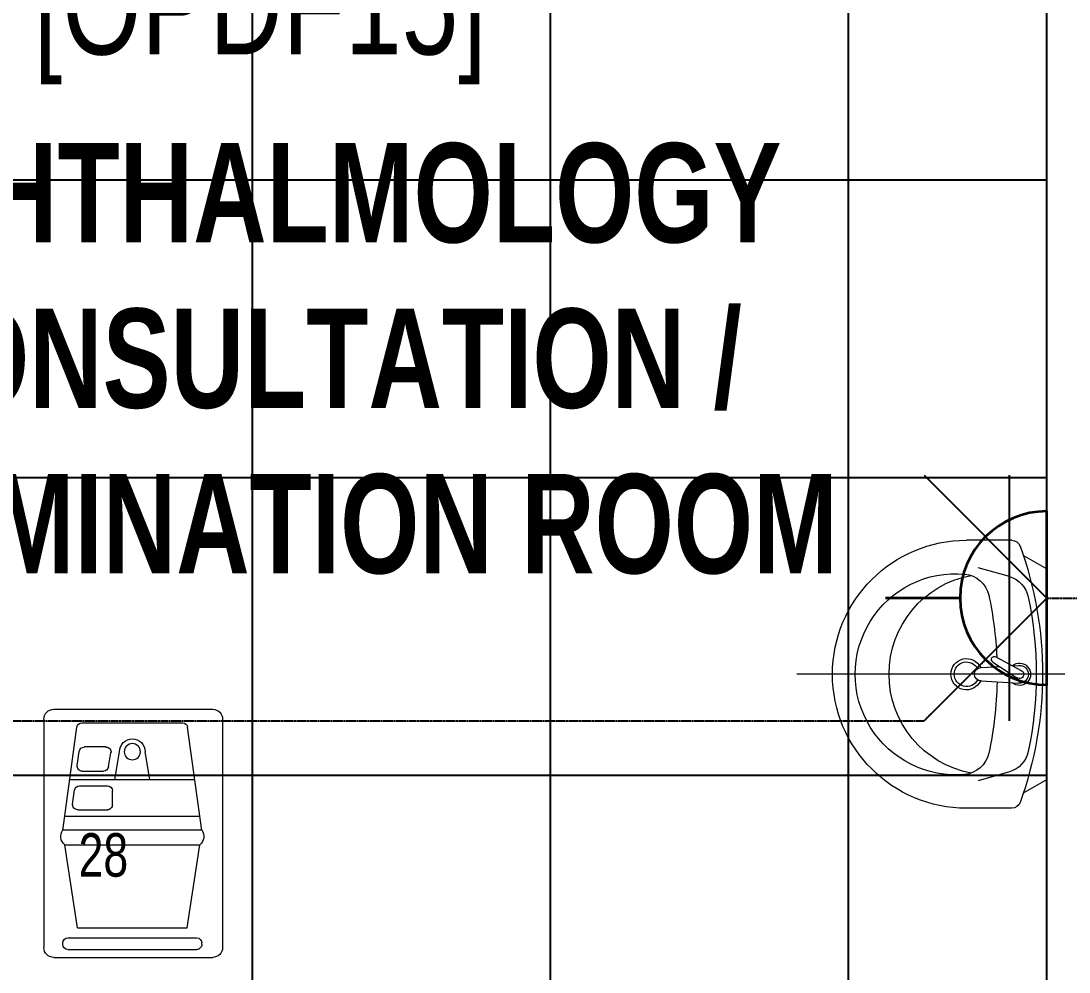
# Model space of a CAD drawing. Extents: x -12260 to 57327, y -29287 to 19916.
# Drawn here: x 18210 to 20320, y -12626 to -10710 of the extents above; entities that cross this region are included whole.
import ezdxf
from ezdxf.enums import TextEntityAlignment as Align

# ---------------------------------------------------------------- set-up
doc = ezdxf.new("R2010")
doc.units = 0
doc.header["$LTSCALE"] = 0.25
doc.linetypes.add('DASHDOT', pattern=[25.4, 12.7, -6.35, 0, -6.35])
doc.linetypes.add('HIDDEN', pattern=[9.525, 6.35, -3.175])
for name, color, linetype, lineweight in [('01-First Floor-FUR$0$72_EGR_BASE_TEXT', 252, 'Continuous', 5), ('01-First Floor-FUR$0$72_EGR_EQP_TAG', 142, 'Continuous', 5), ('01-First Floor-FUR$0$LOADING', 253, 'Continuous', 5), ('01-First Floor-FUR$0$SANIT', 250, 'Continuous', 5), ('01-First Floor-FUR$0$Walls', 251, 'Continuous', 5), ('E-LITE-CLNG-CNDT', 6, 'DASHDOT', 35), ('E-LITE-EXIT-NUMB', 6, 'Continuous', 25), ('E-POWR-FLOR-CNDT', 6, 'HIDDEN', 25), ('E-POWR-WALL @ 100', 4, 'Continuous', 35)]:
    doc.layers.add(name, color=color, linetype=linetype, lineweight=lineweight)
doc.layers.add('01-First Floor-FUR$0$FALSE CEILING', color=251, linetype='Continuous')
doc.styles.add('01-First Floor-FUR$0$X3G_ENTITY_257CFD', font='swisscl.ttf', dxfattribs={"height": 200})
doc.styles.add('01-First Floor-FUR$0$X3G_ENTITY_9EC9', font='swisscl.ttf', dxfattribs={"height": 0.2})
doc.styles.add('01-First Floor-FUR$0$X3G_ENTITY_9F38', font='swisscl.ttf', dxfattribs={"height": 0.2})
doc.styles.add('DC_SIMPLEX', font='SIMPLEX.shx', dxfattribs={"width": 0.7})

# ---------------------------------------------------------------- blocks, each defined once
blk = doc.blocks.new('*X163')
at = {"color": 0}
for p, q in [((5, 3), (5, 3)), ((5, 3), (5, 3)), ((5, 3), (5, 3)), ((5, 3), (5, 3)), ((5, 3), (5, 3)), ((5, 3), (5, 3)), ((5, 3), (5, 3)), ((5, 3), (5, 3)), ((5, 3), (5, 3)), ((5, 3), (5, 3)), ((5, 3), (5, 3)), ((5, 3), (5, 3)), ((5, 3), (5, 3)), ((5, 3), (5, 3)), ((5, 3), (5, 3)), ((5, 3), (5, 3)), ((5, 3), (5, 3)), ((5, 3), (5, 3)), ((5, 3), (5, 3)), ((5, 3), (5, 3)), ((5, 3), (5, 3)), ((5, 3), (5, 3)), ((5, 3), (5, 3)), ((5, 3), (5, 3)), ((5, 3), (5, 3)), ((5, 3), (5, 3)), ((5, 3), (5, 3)), ((5, 3), (5, 3)), ((5, 3), (5, 3)), ((5, 3), (5, 3)), ((5, 3), (5, 3)), ((5, 3), (5, 3)), ((5, 3), (5, 3)), ((5, 3), (5, 3)), ((5, 3), (5, 3)), ((5, 3), (5, 3)), ((5, 3), (5, 3)), ((5, 3), (5, 3)), ((5, 3), (5, 3)), ((5, 3), (5, 3)), ((5, 3), (5, 3)), ((5, 3), (5, 3)), ((5, 3), (5, 3)), ((5, 3), (5, 3)), ((5, 3), (5, 3)), ((5, 3), (5, 3)), ((5, 3), (5, 3)), ((5, 3), (5, 3)), ((5, 3), (5, 3)), ((5, 3), (5, 3)), ((5, 3), (5, 3)), ((5, 3), (5, 3)), ((5, 3), (5, 3)), ((5, 3), (5, 3)), ((5, 3), (5, 3)), ((5, 3), (5, 3)), ((5, 3), (5, 3)), ((5, 3), (5, 3)), ((5, 3), (5, 3)), ((5, 3), (5, 3)), ((5, 3), (5, 3)), ((5, 3), (5, 3)), ((5, 3), (5, 3)), ((5, 3), (5, 3)), ((5, 3), (5, 3)), ((5, 3), (5, 3)), ((6, 3), (5, 3)), ((5, 3), (5, 3)), ((6, 3), (5, 3)), ((5, 3), (5, 3)), ((6, 3), (5, 3)), ((5, 3), (5, 3)), ((6, 3), (5, 3)), ((5, 3), (5, 3)), ((5, 3), (5, 3)), ((5, 3), (5, 3)), ((5, 3), (5, 3)), ((5, 3), (5, 3)), ((5, 3), (5, 3)), ((5, 3), (5, 3)), ((5, 3), (5, 3)), ((5, 3), (5, 3)), ((5, 3), (5, 3)), ((5, 3), (5, 3)), ((5, 3), (5, 3)), ((5, 3), (5, 3)), ((5, 3), (5, 3)), ((5, 3), (5, 3)), ((5, 3), (5, 3)), ((5, 3), (5, 3)), ((5, 3), (5, 3)), ((5, 3), (5, 3)), ((5, 3), (5, 3)), ((5, 3), (5, 3)), ((5, 3), (5, 3)), ((5, 3), (5, 3)), ((6, 3), (6, 3)), ((6, 3), (6, 3)), ((6, 3), (6, 3)), ((6, 3), (6, 3)), ((6, 3), (6, 3)), ((6, 3), (6, 3)), ((6, 3), (6, 3)), ((6, 3), (6, 3)), ((6, 3), (6, 3)), ((6, 3), (6, 3)), ((6, 3), (6, 3)), ((6, 3), (6, 3)), ((6, 3), (6, 3)), ((6, 3), (6, 3)), ((6, 3), (6, 3)), ((6, 3), (6, 3)), ((6, 3), (6, 3)), ((6, 3), (6, 3)), ((6, 3), (6, 3)), ((6, 3), (6, 3)), ((6, 3), (6, 3)), ((6, 3), (6, 3)), ((6, 3), (6, 3)), ((6, 3), (6, 3)), ((6, 3), (6, 3)), ((6, 3), (6, 3)), ((6, 3), (6, 3)), ((6, 3), (6, 3)), ((6, 3), (6, 3)), ((6, 3), (6, 3)), ((6, 3), (6, 3)), ((6, 3), (6, 3)), ((6, 3), (6, 3)), ((6, 3), (6, 3)), ((6, 3), (6, 3)), ((6, 3), (6, 3)), ((6, 3), (6, 3)), ((6, 3), (6, 3)), ((6, 3), (6, 3)), ((6, 3), (6, 3)), ((6, 3), (6, 3)), ((6, 3), (6, 3)), ((6, 3), (6, 3)), ((6, 3), (6, 3)), ((6, 3), (6, 3)), ((6, 3), (6, 3)), ((6, 3), (6, 3)), ((6, 3), (6, 3)), ((6, 3), (6, 3)), ((6, 3), (6, 3)), ((6, 3), (6, 3)), ((6, 3), (6, 3)), ((6, 3), (6, 3)), ((6, 3), (6, 3)), ((6, 3), (6, 3)), ((6, 3), (6, 3)), ((6, 3), (6, 3)), ((6, 3), (6, 3)), ((6, 3), (6, 3)), ((6, 3), (6, 3)), ((6, 3), (6, 3)), ((6, 3), (6, 3)), ((6, 3), (6, 3)), ((6, 3), (6, 3)), ((6, 3), (6, 3)), ((6, 3), (6, 3)), ((6, 3), (6, 3)), ((6, 3), (6, 3)), ((6, 3), (6, 3)), ((6, 3), (6, 3)), ((6, 3), (6, 3)), ((6, 3), (6, 3)), ((6, 3), (6, 3)), ((6, 3), (6, 3)), ((6, 3), (6, 3)), ((6, 3), (6, 3)), ((6, 3), (6, 3)), ((6, 3), (6, 3)), ((6, 3), (6, 3)), ((6, 3), (6, 3)), ((6, 3), (6, 3)), ((6, 3), (6, 3)), ((6, 3), (6, 3)), ((6, 3), (6, 3)), ((6, 3), (6, 3)), ((6, 3), (6, 3)), ((6, 3), (6, 3)), ((6, 3), (6, 3)), ((6, 3), (6, 3)), ((6, 3), (6, 3)), ((6, 3), (6, 3)), ((6, 3), (6, 3)), ((6, 3), (6, 3)), ((6, 3), (6, 3)), ((6, 3), (6, 3)), ((6, 3), (6, 3)), ((6, 3), (6, 3)), ((6, 3), (6, 3)), ((6, 3), (6, 3)), ((6, 3), (6, 3)), ((6, 3), (6, 3)), ((6, 3), (6, 3)), ((6, 3), (6, 3)), ((6, 3), (6, 3)), ((6, 3), (6, 3)), ((6, 3), (6, 3)), ((6, 3), (6, 3)), ((6, 3), (6, 3)), ((6, 3), (6, 3)), ((6, 3), (6, 3)), ((6, 3), (6, 3)), ((6, 3), (6, 3)), ((6, 3), (6, 3)), ((6, 3), (6, 3)), ((6, 3), (6, 3)), ((6, 3), (6, 3)), ((6, 3), (6, 3)), ((6, 3), (6, 3)), ((6, 3), (6, 3)), ((6, 3), (6, 3)), ((6, 3), (6, 3)), ((6, 3), (6, 3)), ((6, 3), (6, 3)), ((6, 3), (6, 3)), ((6, 3), (6, 3)), ((6, 3), (6, 3)), ((6, 3), (6, 3)), ((6, 3), (6, 3)), ((6, 3), (6, 3)), ((6, 3), (6, 3)), ((6, 3), (6, 3)), ((6, 3), (6, 3)), ((6, 3), (6, 3)), ((6, 3), (6, 3)), ((6, 3), (6, 3)), ((6, 3), (6, 3)), ((6, 3), (6, 3)), ((6, 3), (6, 3)), ((6, 3), (6, 3)), ((6, 3), (6, 3)), ((6, 3), (6, 3)), ((6, 3), (6, 3)), ((6, 3), (6, 3)), ((6, 3), (6, 3)), ((6, 3), (6, 3)), ((6, 3), (6, 3)), ((6, 3), (6, 3)), ((6, 3), (6, 3)), ((6, 3), (6, 3)), ((6, 3), (6, 3)), ((6, 3), (6, 3)), ((6, 3), (6, 3)), ((6, 3), (6, 3)), ((6, 3), (6, 3)), ((6, 3), (6, 3)), ((6, 3), (6, 3)), ((6, 3), (6, 3)), ((6, 3), (6, 3)), ((6, 3), (6, 3)), ((6, 3), (6, 3)), ((6, 3), (6, 3)), ((6, 3), (6, 3)), ((6, 3), (6, 3)), ((6, 3), (6, 3)), ((6, 3), (6, 3)), ((6, 3), (6, 3)), ((6, 3), (6, 3)), ((6, 3), (6, 3)), ((6, 3), (6, 3)), ((6, 3), (6, 3)), ((6, 3), (6, 3)), ((6, 3), (6, 3)), ((6, 3), (6, 3)), ((6, 3), (6, 3)), ((6, 3), (6, 3)), ((6, 3), (6, 3)), ((6, 3), (6, 3)), ((6, 3), (6, 3)), ((6, 3), (6, 3)), ((6, 3), (6, 3)), ((6, 3), (6, 3)), ((6, 3), (6, 3)), ((6, 3), (6, 3)), ((6, 3), (6, 3)), ((6, 3), (6, 3)), ((6, 3), (6, 3)), ((6, 3), (6, 3)), ((6, 3), (6, 3)), ((6, 3), (6, 3)), ((6, 3), (6, 3)), ((6, 3), (6, 3)), ((6, 3), (6, 3)), ((6, 3), (6, 3)), ((6, 3), (6, 3)), ((6, 3), (6, 3)), ((6, 3), (6, 3)), ((6, 3), (6, 3)), ((6, 3), (6, 3)), ((6, 3), (6, 3)), ((6, 3), (6, 3)), ((6, 3), (6, 3)), ((6, 3), (6, 3)), ((6, 3), (6, 3)), ((6, 3), (6, 3)), ((6, 3), (5, 3)), ((6, 3), (5, 3)), ((6, 3), (5, 3)), ((6, 3), (5, 3)), ((6, 3), (5, 3)), ((6, 3), (6, 3)), ((6, 3), (6, 3)), ((6, 3), (6, 3)), ((6, 3), (6, 3)), ((6, 3), (6, 3)), ((6, 3), (6, 3)), ((6, 3), (6, 3)), ((6, 3), (6, 3)), ((6, 3), (6, 3)), ((6, 3), (6, 3)), ((6, 3), (6, 3)), ((6, 3), (6, 3)), ((6, 3), (6, 3)), ((6, 3), (6, 3)), ((6, 3), (6, 3)), ((6, 3), (6, 3)), ((6, 3), (6, 3)), ((6, 3), (6, 3)), ((6, 3), (6, 3)), ((6, 3), (6, 3)), ((6, 3), (6, 3)), ((6, 3), (6, 3)), ((6, 3), (6, 3)), ((6, 3), (6, 3)), ((6, 3), (6, 3)), ((6, 3), (6, 3)), ((6, 3), (6, 3)), ((6, 3), (6, 3)), ((6, 3), (6, 3)), ((6, 3), (6, 3)), ((6, 3), (6, 3)), ((6, 3), (6, 3)), ((6, 3), (6, 3)), ((6, 3), (6, 3)), ((6, 3), (6, 3)), ((6, 3), (6, 3)), ((6, 3), (6, 3)), ((6, 3), (6, 3)), ((6, 3), (6, 3)), ((6, 3), (6, 3)), ((6, 3), (6, 3)), ((6, 3), (6, 3)), ((6, 3), (6, 3)), ((6, 3), (6, 3)), ((6, 3), (6, 3)), ((6, 3), (6, 3)), ((6, 3), (6, 3)), ((6, 3), (6, 3)), ((6, 3), (6, 3)), ((6, 3), (6, 3)), ((6, 3), (6, 3)), ((6, 3), (6, 3)), ((6, 3), (6, 3)), ((6, 3), (6, 3)), ((6, 3), (6, 3)), ((6, 3), (6, 3)), ((6, 3), (6, 3)), ((6, 3), (6, 3)), ((6, 3), (6, 3)), ((6, 3), (6, 3)), ((6, 3), (6, 3)), ((6, 3), (6, 3)), ((6, 3), (6, 3)), ((6, 3), (6, 3)), ((6, 3), (6, 3)), ((6, 3), (6, 3)), ((6, 3), (6, 3)), ((6, 3), (6, 3)), ((6, 3), (6, 3)), ((6, 3), (6, 3)), ((6, 3), (6, 3)), ((6, 3), (6, 3)), ((6, 3), (6, 3)), ((6, 3), (6, 3)), ((6, 3), (6, 3)), ((6, 3), (6, 3)), ((6, 3), (6, 3)), ((6, 3), (6, 3)), ((6, 3), (6, 3)), ((6, 3), (6, 3)), ((6, 3), (6, 3)), ((6, 3), (6, 3)), ((6, 3), (6, 3)), ((6, 3), (6, 3)), ((6, 3), (6, 3)), ((6, 3), (6, 3)), ((6, 3), (6, 3)), ((6, 3), (6, 3)), ((6, 3), (6, 3)), ((6, 3), (6, 3)), ((6, 3), (6, 3)), ((6, 3), (6, 3)), ((6, 3), (6, 3)), ((6, 3), (6, 3)), ((6, 3), (6, 3)), ((6, 3), (6, 3)), ((6, 3), (6, 3)), ((6, 3), (6, 3)), ((6, 3), (6, 3)), ((6, 3), (6, 3)), ((6, 3), (6, 3)), ((6, 3), (6, 3)), ((6, 3), (6, 3)), ((6, 3), (6, 3)), ((6, 3), (6, 3)), ((6, 3), (6, 3)), ((6, 3), (6, 3)), ((6, 3), (6, 3)), ((6, 3), (6, 3)), ((6, 3), (6, 3)), ((6, 3), (6, 3)), ((6, 3), (6, 3)), ((6, 3), (6, 3)), ((6, 3), (6, 3)), ((6, 3), (6, 3)), ((6, 3), (6, 3)), ((6, 3), (6, 3)), ((6, 3), (6, 3)), ((6, 3), (6, 3)), ((6, 3), (6, 3)), ((6, 3), (6, 3)), ((6, 3), (6, 3)), ((6, 3), (6, 3)), ((6, 3), (6, 3)), ((6, 3), (6, 3)), ((6, 3), (6, 3)), ((6, 3), (6, 3)), ((6, 3), (6, 3)), ((6, 3), (6, 3)), ((6, 3), (6, 3)), ((6, 3), (6, 3)), ((6, 3), (6, 3)), ((6, 3), (6, 3)), ((6, 3), (6, 3)), ((6, 3), (6, 3)), ((6, 3), (6, 3)), ((6, 3), (6, 3)), ((6, 3), (6, 3)), ((6, 3), (6, 3)), ((6, 3), (6, 3)), ((6, 3), (6, 3)), ((6, 3), (6, 3)), ((6, 3), (6, 3)), ((6, 3), (6, 3)), ((6, 3), (6, 3)), ((6, 3), (6, 3)), ((6, 3), (6, 3)), ((6, 3), (6, 3)), ((6, 3), (6, 3)), ((6, 3), (6, 3)), ((6, 3), (6, 3)), ((6, 3), (6, 3)), ((6, 3), (6, 3)), ((6, 3), (6, 3)), ((6, 3), (6, 3)), ((6, 3), (6, 3)), ((6, 3), (6, 3)), ((6, 3), (6, 3)), ((6, 3), (6, 3)), ((6, 3), (6, 3)), ((6, 3), (6, 3)), ((6, 3), (6, 3)), ((6, 3), (6, 3)), ((6, 3), (6, 3)), ((6, 3), (6, 3)), ((6, 3), (6, 3)), ((6, 3), (6, 3)), ((6, 3), (6, 3)), ((6, 3), (6, 3)), ((6, 3), (6, 3)), ((6, 3), (6, 3)), ((6, 3), (6, 3)), ((6, 3), (6, 3)), ((6, 3), (6, 3)), ((6, 3), (6, 3)), ((6, 3), (6, 3)), ((6, 3), (6, 3)), ((6, 3), (6, 3)), ((6, 3), (6, 3)), ((6, 3), (6, 3)), ((6, 3), (6, 3)), ((6, 3), (6, 3)), ((6, 3), (6, 3)), ((6, 3), (6, 3)), ((6, 3), (6, 3)), ((6, 3), (6, 3)), ((6, 3), (6, 3)), ((6, 3), (6, 3)), ((6, 3), (6, 3)), ((6, 3), (6, 3)), ((6, 3), (6, 3)), ((6, 3), (6, 3)), ((6, 3), (6, 3)), ((6, 3), (6, 3)), ((6, 3), (6, 3)), ((6, 3), (6, 3)), ((6, 3), (6, 3)), ((6, 3), (6, 3)), ((6, 3), (6, 3)), ((6, 3), (6, 3)), ((6, 3), (6, 3)), ((6, 3), (6, 3)), ((6, 3), (6, 3)), ((6, 3), (6, 3)), ((6, 3), (6, 3)), ((6, 3), (6, 3)), ((6, 3), (6, 3)), ((6, 3), (6, 3)), ((6, 3), (6, 3)), ((6, 3), (6, 3)), ((6, 3), (6, 3)), ((6, 3), (6, 3)), ((6, 3), (6, 3)), ((6, 3), (6, 3)), ((6, 3), (6, 3)), ((6, 3), (6, 3)), ((6, 3), (6, 3)), ((6, 3), (6, 3)), ((6, 3), (6, 3)), ((6, 3), (6, 3)), ((6, 3), (6, 3)), ((6, 3), (6, 3)), ((6, 3), (6, 3)), ((6, 3), (6, 3)), ((6, 3), (6, 3)), ((6, 3), (6, 3)), ((6, 3), (6, 3)), ((6, 3), (6, 3)), ((6, 3), (6, 3)), ((6, 3), (6, 3)), ((6, 3), (6, 3)), ((6, 3), (6, 3)), ((6, 3), (6, 3)), ((6, 3), (6, 3)), ((6, 3), (6, 3)), ((6, 3), (6, 3)), ((6, 3), (6, 3)), ((6, 3), (6, 3)), ((6, 3), (6, 3)), ((6, 3), (6, 3)), ((6, 3), (6, 3)), ((6, 3), (6, 3)), ((6, 3), (6, 3)), ((6, 3), (6, 3)), ((6, 3), (6, 3)), ((6, 3), (6, 3)), ((6, 3), (6, 3)), ((6, 3), (6, 3)), ((6, 3), (6, 3)), ((6, 3), (6, 3)), ((6, 3), (6, 3)), ((6, 3), (6, 3)), ((6, 3), (6, 3)), ((6, 3), (6, 3)), ((6, 3), (6, 3)), ((6, 3), (6, 3)), ((6, 3), (6, 3)), ((6, 3), (6, 3)), ((6, 3), (6, 3)), ((6, 3), (6, 3)), ((6, 3), (6, 3)), ((6, 3), (6, 3)), ((6, 3), (6, 3)), ((6, 3), (6, 3)), ((6, 3), (6, 3)), ((6, 3), (6, 3)), ((6, 3), (6, 3)), ((6, 3), (6, 3)), ((6, 3), (6, 3)), ((6, 3), (6, 3)), ((6, 3), (6, 3)), ((6, 3), (6, 3)), ((6, 3), (6, 3)), ((6, 3), (6, 3)), ((6, 3), (6, 3)), ((6, 3), (6, 3)), ((6, 3), (6, 3)), ((6, 3), (6, 3)), ((6, 3), (6, 3)), ((6, 3), (6, 3)), ((6, 3), (6, 3)), ((6, 3), (6, 3)), ((6, 3), (6, 3)), ((6, 3), (6, 3)), ((6, 3), (6, 3)), ((6, 3), (6, 3)), ((6, 3), (6, 3)), ((6, 3), (6, 3)), ((6, 3), (6, 3)), ((6, 3), (6, 3)), ((6, 3), (6, 3)), ((6, 3), (6, 3)), ((6, 3), (6, 3)), ((6, 3), (6, 3)), ((6, 3), (6, 3)), ((6, 3), (6, 3)), ((6, 3), (6, 3)), ((6, 3), (6, 3)), ((6, 3), (6, 3)), ((6, 3), (6, 3)), ((6, 3), (6, 3)), ((6, 3), (6, 3)), ((6, 3), (6, 3)), ((6, 3), (6, 3)), ((6, 3), (6, 3)), ((6, 3), (6, 3)), ((6, 3), (6, 3)), ((6, 3), (6, 3)), ((6, 3), (6, 3)), ((6, 3), (6, 3)), ((6, 3), (6, 3)), ((6, 3), (6, 3)), ((6, 3), (6, 3)), ((6, 3), (6, 3)), ((6, 3), (6, 3)), ((6, 3), (6, 3)), ((6, 3), (6, 3))]:
    blk.add_line(p, q, dxfattribs=at)
blk = doc.blocks.new('*X164')
at = {"color": 0}
for p, q in [((13, 1), (13, 1)), ((13, 1), (13, 1)), ((13, 1), (13, 1)), ((13, 1), (13, 1)), ((13, 1), (13, 1)), ((13, 1), (13, 1)), ((13, 1), (13, 1)), ((13, 1), (13, 1)), ((13, 1), (13, 1)), ((13, 1), (13, 1)), ((13, 1), (13, 1)), ((13, 1), (13, 1)), ((13, 1), (13, 1)), ((13, 1), (13, 1)), ((13, 1), (13, 1)), ((13, 1), (14, 1)), ((13, 1), (14, 1)), ((13, 1), (14, 1)), ((13, 1), (13, 1)), ((13, 1), (13, 1)), ((13, 1), (13, 1)), ((13, 1), (13, 1)), ((13, 1), (13, 1)), ((13, 1), (13, 1)), ((13, 1), (13, 1)), ((13, 1), (13, 1)), ((13, 1), (13, 1)), ((13, 1), (13, 1)), ((13, 1), (13, 1)), ((13, 1), (13, 1)), ((13, 1), (13, 1)), ((13, 1), (13, 1)), ((13, 1), (13, 1)), ((13, 1), (13, 1)), ((13, 1), (13, 1)), ((13, 1), (13, 1)), ((13, 1), (13, 1)), ((13, 1), (13, 1)), ((13, 1), (13, 1)), ((13, 1), (13, 1)), ((13, 1), (13, 1)), ((13, 1), (13, 1)), ((13, 1), (13, 1)), ((13, 1), (13, 1)), ((13, 1), (13, 1)), ((13, 1), (13, 1)), ((13, 1), (13, 1)), ((13, 1), (13, 1)), ((13, 1), (13, 1)), ((13, 1), (13, 1)), ((13, 1), (13, 1)), ((13, 1), (13, 1)), ((13, 1), (13, 1)), ((13, 1), (13, 1)), ((13, 1), (13, 1)), ((13, 1), (13, 1)), ((13, 1), (13, 1)), ((13, 1), (13, 1)), ((13, 1), (13, 1)), ((13, 1), (13, 1)), ((13, 1), (13, 1)), ((13, 1), (13, 1)), ((13, 1), (13, 1)), ((13, 1), (13, 1)), ((13, 1), (13, 1)), ((13, 1), (13, 1)), ((13, 1), (13, 1)), ((13, 1), (13, 1)), ((13, 1), (13, 1)), ((13, 1), (13, 1)), ((13, 1), (13, 1)), ((13, 1), (13, 1)), ((13, 1), (13, 1)), ((13, 1), (13, 1)), ((13, 1), (13, 1)), ((13, 1), (13, 1)), ((13, 1), (13, 1)), ((13, 1), (13, 1)), ((13, 1), (13, 1)), ((13, 1), (13, 1)), ((13, 1), (13, 1)), ((13, 1), (13, 1)), ((13, 1), (13, 1)), ((13, 1), (13, 1)), ((13, 1), (13, 1)), ((13, 1), (13, 1)), ((13, 1), (13, 1)), ((13, 1), (13, 1)), ((13, 1), (13, 1)), ((13, 1), (13, 1)), ((13, 1), (13, 1)), ((13, 1), (13, 1)), ((13, 1), (13, 1)), ((13, 1), (13, 1)), ((13, 1), (13, 1)), ((13, 1), (13, 1)), ((13, 1), (13, 1)), ((13, 1), (13, 1)), ((13, 1), (13, 1)), ((13, 1), (13, 1)), ((13, 1), (13, 1)), ((13, 1), (13, 1)), ((13, 1), (13, 1)), ((13, 1), (13, 1)), ((13, 1), (13, 1)), ((13, 1), (13, 1)), ((13, 1), (13, 1)), ((13, 1), (13, 1)), ((13, 1), (13, 1)), ((13, 1), (13, 1)), ((13, 1), (13, 1)), ((13, 1), (13, 1)), ((13, 1), (13, 1)), ((13, 1), (13, 1)), ((13, 1), (13, 1)), ((13, 1), (13, 1)), ((13, 1), (13, 1)), ((13, 1), (13, 1)), ((13, 1), (13, 1)), ((13, 1), (13, 1)), ((13, 1), (13, 1)), ((13, 1), (13, 1)), ((13, 1), (13, 1)), ((13, 1), (14, 1)), ((13, 0), (13, 0)), ((13, 0), (13, 0)), ((13, 0), (13, 0)), ((13, 0), (13, 0)), ((13, 0), (13, 0)), ((13, 0), (13, 0)), ((13, 0), (13, 0)), ((13, 0), (13, 0)), ((13, 0), (13, 0)), ((13, 0), (13, 0)), ((13, 0), (13, 0)), ((13, 0), (13, 0)), ((13, 0), (13, 0)), ((13, 0), (13, 0)), ((13, 0), (13, 0)), ((13, 0), (13, 0)), ((13, 0), (13, 0)), ((13, 0), (13, 0)), ((13, 0), (13, 0)), ((13, 0), (13, 0)), ((13, 0), (13, 0)), ((13, 0), (13, 0)), ((13, 0), (13, 0)), ((13, 0), (13, 0)), ((13, 0), (13, 0)), ((13, 0), (13, 0)), ((13, 0), (13, 0)), ((13, 0), (13, 0)), ((13, 0), (13, 0)), ((13, 0), (13, 0)), ((13, 0), (13, 0)), ((13, 0), (13, 0)), ((13, 0), (13, 0)), ((13, 0), (13, 0)), ((13, 0), (13, 0)), ((13, 0), (13, 0)), ((13, 0), (13, 0)), ((13, 0), (13, 0)), ((13, 0), (13, 0)), ((13, 0), (13, 0)), ((13, 0), (13, 0)), ((13, 0), (13, 0)), ((13, 0), (13, 0)), ((13, 0), (13, 0)), ((13, 0), (13, 0)), ((13, 0), (13, 0)), ((13, 0), (13, 0)), ((13, 0), (13, 0)), ((13, 0), (14, 0)), ((13, 0), (14, 0)), ((13, 0), (13, 0)), ((13, 0), (14, 0)), ((14, 1), (14, 1)), ((14, 1), (14, 1)), ((14, 1), (14, 1)), ((14, 1), (14, 1)), ((14, 1), (14, 1)), ((14, 1), (14, 1)), ((14, 1), (14, 1)), ((14, 1), (14, 1)), ((14, 1), (14, 1)), ((14, 1), (14, 1)), ((14, 1), (14, 1)), ((14, 1), (14, 1)), ((14, 1), (14, 1)), ((14, 1), (14, 1)), ((14, 1), (14, 1)), ((14, 1), (14, 1)), ((14, 1), (14, 1)), ((14, 1), (14, 1)), ((14, 1), (14, 1)), ((14, 1), (14, 1)), ((14, 1), (14, 1)), ((14, 1), (14, 1)), ((14, 1), (14, 1)), ((14, 1), (14, 1)), ((14, 1), (14, 1)), ((14, 1), (14, 1)), ((14, 1), (14, 1)), ((14, 1), (14, 1)), ((14, 1), (14, 1)), ((14, 1), (14, 1)), ((14, 1), (14, 1)), ((14, 1), (14, 1)), ((14, 1), (14, 1)), ((14, 1), (14, 1)), ((14, 1), (14, 1)), ((14, 1), (14, 1)), ((14, 1), (14, 1)), ((14, 1), (14, 1)), ((14, 1), (14, 1)), ((14, 1), (14, 1)), ((14, 1), (14, 1)), ((14, 1), (14, 1)), ((14, 1), (14, 1)), ((14, 1), (14, 1)), ((14, 1), (14, 1)), ((14, 1), (14, 1)), ((14, 1), (14, 1)), ((14, 1), (14, 1)), ((14, 1), (14, 1)), ((14, 1), (14, 1)), ((14, 1), (14, 1)), ((14, 1), (14, 1)), ((14, 1), (14, 1)), ((14, 1), (14, 1)), ((14, 1), (14, 1)), ((14, 1), (14, 1)), ((14, 1), (14, 1)), ((14, 1), (14, 1)), ((14, 1), (14, 1)), ((14, 1), (14, 1)), ((14, 1), (14, 1)), ((14, 1), (14, 1)), ((14, 1), (14, 1)), ((14, 1), (14, 1)), ((14, 1), (14, 1)), ((14, 1), (14, 1)), ((14, 1), (14, 1)), ((14, 1), (14, 1)), ((14, 1), (14, 1)), ((14, 1), (14, 1)), ((14, 1), (14, 1)), ((14, 1), (14, 1)), ((14, 1), (14, 1)), ((14, 1), (14, 1)), ((14, 1), (14, 1)), ((14, 1), (14, 1)), ((14, 1), (14, 1)), ((14, 1), (14, 1)), ((14, 1), (14, 1)), ((14, 1), (14, 1)), ((14, 1), (14, 1)), ((14, 1), (14, 1)), ((14, 1), (14, 1)), ((14, 1), (14, 1)), ((14, 1), (14, 1)), ((14, 1), (14, 1)), ((14, 1), (14, 1)), ((14, 1), (14, 1)), ((14, 1), (14, 1)), ((14, 1), (14, 1)), ((14, 1), (14, 1)), ((14, 1), (14, 1)), ((14, 1), (14, 1)), ((14, 1), (14, 1)), ((14, 0), (14, 0)), ((14, 0), (14, 0)), ((14, 0), (14, 0)), ((14, 0), (14, 0)), ((14, 0), (14, 0)), ((14, 0), (14, 0)), ((14, 0), (14, 0)), ((14, 0), (14, 0)), ((14, 0), (14, 0)), ((14, 0), (14, 0)), ((14, 0), (14, 0)), ((14, 0), (14, 0)), ((14, 0), (14, 0)), ((14, 0), (14, 0)), ((14, 0), (14, 0)), ((14, 0), (14, 0)), ((14, 0), (14, 0)), ((14, 0), (14, 0)), ((14, 0), (14, 0)), ((14, 0), (14, 0)), ((14, 0), (14, 0)), ((14, 0), (14, 0)), ((14, 0), (14, 0)), ((14, 0), (14, 0)), ((14, 0), (14, 0)), ((14, 0), (14, 0)), ((14, 0), (14, 0)), ((14, 0), (14, 0)), ((14, 0), (14, 0)), ((14, 0), (14, 0)), ((14, 0), (14, 0)), ((14, 0), (14, 0)), ((14, 0), (14, 0)), ((14, 0), (14, 0)), ((14, 0), (14, 0)), ((14, 0), (14, 0)), ((14, 0), (14, 0)), ((14, 0), (14, 0)), ((14, 0), (14, 0)), ((14, 0), (14, 0)), ((14, 0), (14, 0)), ((14, 0), (14, 0)), ((14, 0), (14, 0)), ((14, 0), (14, 0)), ((14, 0), (14, 0)), ((14, 0), (14, 0)), ((14, 0), (14, 0)), ((14, 0), (14, 0)), ((13, 0), (13, 0)), ((13, 0), (14, 0)), ((13, 0), (13, 0)), ((13, 0), (14, 0)), ((13, 0), (13, 0)), ((13, 0), (14, 0)), ((13, 0), (13, 0)), ((13, 0), (13, 0)), ((13, 0), (13, 0)), ((13, 0), (13, 0)), ((13, 0), (14, 0)), ((13, 0), (13, 0)), ((13, 0), (14, 0)), ((13, 0), (13, 0)), ((13, 0), (14, 0)), ((13, 0), (13, 0)), ((13, 0), (14, 0)), ((13, 0), (13, 0)), ((13, 0), (14, 0)), ((13, 0), (13, 0)), ((13, 0), (14, 0)), ((13, 0), (13, 0)), ((13, 0), (14, 0)), ((13, 0), (13, 0)), ((13, 0), (13, 0)), ((13, 0), (13, 0)), ((13, 0), (14, 0)), ((13, 0), (13, 0)), ((13, 0), (14, 0)), ((13, 0), (13, 0)), ((13, 0), (14, 0)), ((13, 0), (13, 0)), ((13, 0), (14, 0)), ((13, 0), (13, 0)), ((13, 0), (13, 0)), ((13, 0), (13, 0)), ((13, 0), (13, 0)), ((13, 0), (13, 0)), ((13, 0), (13, 0)), ((13, 0), (13, 0)), ((13, 0), (13, 0)), ((13, 0), (13, 0)), ((13, 0), (13, 0)), ((13, 0), (13, 0)), ((13, 0), (13, 0)), ((13, 0), (13, 0)), ((13, 0), (13, 0)), ((13, 0), (13, 0)), ((13, 0), (13, 0)), ((13, 0), (13, 0)), ((13, 0), (13, 0)), ((13, 0), (13, 0)), ((13, 0), (13, 0)), ((13, 0), (13, 0)), ((13, 0), (13, 0)), ((13, 0), (13, 0)), ((13, 0), (13, 0)), ((13, 0), (13, 0)), ((13, 0), (13, 0)), ((13, 0), (13, 0)), ((13, 0), (13, 0)), ((13, 0), (13, 0)), ((13, 0), (13, 0)), ((13, 0), (13, 0)), ((13, -1), (13, -1)), ((13, -1), (13, -1)), ((13, -1), (13, -1)), ((13, -1), (13, -1)), ((13, -1), (13, -1)), ((13, -1), (14, -1)), ((13, -1), (13, -1)), ((14, 0), (14, 0)), ((14, 0), (14, 0)), ((14, 0), (14, 0)), ((14, 0), (14, 0)), ((14, 0), (14, 0)), ((14, 0), (14, 0)), ((14, 0), (14, 0)), ((14, 0), (14, 0)), ((14, 0), (14, 0)), ((14, 0), (14, 0)), ((14, 0), (14, 0)), ((14, 0), (14, 0)), ((14, 0), (14, 0)), ((14, 0), (14, 0)), ((14, 0), (14, 0)), ((13, 0), (14, 0)), ((14, 0), (14, 0)), ((14, 0), (14, 0)), ((14, 0), (14, 0)), ((14, 0), (14, 0)), ((14, 0), (14, 0)), ((14, 0), (14, 0)), ((14, 0), (14, 0)), ((14, 0), (14, 0)), ((14, 0), (14, 0)), ((14, 0), (14, 0)), ((14, 0), (14, 0)), ((14, 0), (14, 0)), ((14, 0), (14, 0)), ((14, 0), (14, 0)), ((14, 0), (14, 0)), ((14, 0), (14, 0)), ((14, 0), (14, 0)), ((14, 0), (14, 0)), ((14, 0), (14, 0)), ((14, 0), (14, 0)), ((14, 0), (14, 0)), ((14, 0), (14, 0)), ((14, 0), (14, 0)), ((14, 0), (14, 0)), ((14, 0), (14, 0)), ((14, 0), (14, 0)), ((14, 0), (14, 0)), ((14, 0), (14, 0)), ((14, 0), (14, 0)), ((14, 0), (14, 0)), ((14, 0), (14, 0)), ((14, 0), (14, 0)), ((14, 0), (14, 0)), ((14, 0), (14, 0)), ((14, -1), (14, -1)), ((14, -1), (14, -1)), ((14, -1), (14, -1)), ((14, -1), (14, -1)), ((14, -1), (14, -1))]:
    blk.add_line(p, q, dxfattribs=at)
blk = doc.blocks.new('01-First Floor-FUR$0$ME13380B-P')
for p, q in [((-0.16, 0.5), (0.16, 0.5)), ((-0.18, 0.02), (-0.18, 0.48)), ((-0.1418, 0.4738), (-0.1418, 0.4709)), ((-0.1316, 0.484), (0.1279, 0.484)), ((0.1382, 0.4738), (0.1382, 0.4709)), ((0.18, 0.02), (0.18, 0.48)), ((-0.1316, 0.4607), (0.1279, 0.4607)), ((-0.1121, 0.4407), (-0.1379, 0.2729)), ((-0.1121, 0.4407), (0.1084, 0.4407)), ((0.1084, 0.4407), (0.1342, 0.2729)), ((-0.1379, 0.2729), (0.1342, 0.2729)), ((-0.1418, 0.244), (-0.1133, 0.0362)), ((-0.1417, 0.2432), (0.138, 0.2432)), ((0.1382, 0.244), (0.1096, 0.0362)), ((-0.1379, 0.2151), (0.1342, 0.2151)), ((-0.122, 0.1909), (-0.1181, 0.163)), ((-0.1118, 0.2026), (-0.0521, 0.2026)), ((-0.0418, 0.1923), (-0.0418, 0.1644)), ((-0.108, 0.1541), (-0.0521, 0.1541)), ((-0.1278, 0.1416), (0.1241, 0.1416)), ((-0.0371, 0.1416), (-0.0277, 0.0855)), ((0.0334, 0.1416), (0.024, 0.0855)), ((-0.1128, 0.1131), (-0.1089, 0.0849)), ((-0.1026, 0.1248), (-0.0597, 0.1248)), ((-0.0496, 0.1162), (-0.0448, 0.088)), ((-0.0549, 0.076), (-0.0988, 0.076)), ((-0.1032, 0.0273), (0.0995, 0.0273)), ((-0.16, 0), (0.16, 0))]:
    blk.add_line(p, q)
for points in [[(0.1084, 0.4407), (0.1084, 0.4407), (0.1084, 0.4407), (0.1084, 0.4407), (0.1084, 0.4407), (0.1084, 0.4407), (0.1084, 0.4407), (0.1084, 0.4407), (0.1084, 0.4407), (0.1084, 0.4407), (0.1084, 0.4407), (0.1084, 0.4407), (0.1084, 0.4407), (0.1084, 0.4407), (0.1084, 0.4407), (0.1084, 0.4407), (0.1084, 0.4407), (0.1084, 0.4407), (0.1084, 0.4407), (0.1084, 0.4407), (0.1084, 0.4407), (0.1084, 0.4407), (0.1084, 0.4407), (0.1084, 0.4407), (0.1084, 0.4407), (0.1084, 0.4407), (0.1084, 0.4407), (0.1084, 0.4407), (0.1084, 0.4407), (0.1084, 0.4407), (0.1084, 0.4407), (0.1084, 0.4407), (0.1084, 0.4407), (0.1084, 0.4407), (0.1084, 0.4407), (0.1084, 0.4407), (0.1084, 0.4407), (0.1084, 0.4407), (0.1084, 0.4407), (0.1084, 0.4407), (0.1084, 0.4407), (0.1084, 0.4407), (0.1084, 0.4407), (0.1084, 0.4407), (0.1084, 0.4407), (0.1084, 0.4407), (0.1084, 0.4407), (0.1084, 0.4407), (0.1084, 0.4407), (0.1084, 0.4407), (0.1084, 0.4407), (0.1084, 0.4407), (0.1084, 0.4407), (0.1084, 0.4407), (0.1084, 0.4407), (0.1084, 0.4407), (0.1084, 0.4407), (0.1084, 0.4407), (0.1084, 0.4407), (0.1084, 0.4407), (0.1084, 0.4407), (0.1084, 0.4407), (0.1084, 0.4407), (0.1084, 0.4407), (0.1084, 0.4407), (0.1084, 0.4407), (0.1084, 0.4407), (0.1084, 0.4407), (0.1084, 0.4407), (0.1084, 0.4407), (0.1084, 0.4407), (0.1084, 0.4407), (0.1084, 0.4407), (0.1084, 0.4407), (0.1084, 0.4407), (0.1084, 0.4407), (0.1084, 0.4407), (0.1084, 0.4407), (0.1084, 0.4407), (0.1084, 0.4407), (0.1084, 0.4407), (0.1084, 0.4407), (0.1084, 0.4407), (0.1084, 0.4407), (0.1084, 0.4407), (0.1084, 0.4407), (0.1084, 0.4407), (0.1084, 0.4407), (0.1084, 0.4407), (0.1084, 0.4407), (0.1084, 0.4407), (0.1084, 0.4407), (0.1084, 0.4407), (0.1084, 0.4407), (0.1084, 0.4407), (0.1084, 0.4407), (0.1084, 0.4407), (0.1084, 0.4407), (0.1084, 0.4407), (0.1084, 0.4407), (0.1084, 0.4407), (0.1084, 0.4407), (0.1084, 0.4407), (0.1084, 0.4407), (0.1084, 0.4407), (0.1084, 0.4407), (0.1084, 0.4407), (0.1084, 0.4407), (0.1084, 0.4407), (0.1084, 0.4407), (0.1084, 0.4407), (0.1084, 0.4407), (0.1084, 0.4407), (0.1084, 0.4407), (0.1084, 0.4407), (0.1084, 0.4407), (0.1084, 0.4407), (0.1084, 0.4407), (0.1084, 0.4407), (0.1084, 0.4407), (0.1084, 0.4407), (0.1084, 0.4407), (0.1084, 0.4407), (0.1084, 0.4407), (0.1084, 0.4407), (0.1084, 0.4407), (0.1084, 0.4407), (0.1084, 0.4407), (0.1084, 0.4407), (0.1084, 0.4407), (0.1084, 0.4407), (0.1084, 0.4407), (0.1084, 0.4407), (0.1084, 0.4407), (0.1084, 0.4407), (0.1084, 0.4407), (0.1084, 0.4407), (0.1084, 0.4407), (0.1084, 0.4407), (0.1084, 0.4407), (0.1084, 0.4407), (0.1084, 0.4407), (0.1084, 0.4407), (0.1084, 0.4407), (0.1084, 0.4407), (0.1084, 0.4407), (0.1084, 0.4407), (0.1084, 0.4407), (0.1084, 0.4407), (0.1084, 0.4407), (0.1084, 0.4407), (0.1084, 0.4407), (0.1084, 0.4407), (0.1084, 0.4407), (0.1084, 0.4407), (0.1084, 0.4407), (0.1084, 0.4407), (0.1084, 0.4407), (0.1084, 0.4407), (0.1084, 0.4407), (0.1084, 0.4407), (0.1084, 0.4407), (0.1084, 0.4407), (0.1084, 0.4407), (0.1084, 0.4407), (0.1084, 0.4407), (0.1084, 0.4407), (0.1084, 0.4407), (0.1084, 0.4407), (0.1084, 0.4407), (0.1084, 0.4407), (0.1084, 0.4407), (0.1084, 0.4407), (0.1084, 0.4407), (0.1084, 0.4407), (0.1084, 0.4407), (0.1084, 0.4407), (0.1084, 0.4407), (0.1084, 0.4407), (0.1084, 0.4407), (0.1084, 0.4407), (0.1084, 0.4407), (0.1084, 0.4407), (0.1084, 0.4407), (0.1084, 0.4407), (0.1084, 0.4407), (0.1084, 0.4407), (0.1084, 0.4407), (0.1084, 0.4407), (0.1084, 0.4407), (0.1084, 0.4407), (0.1084, 0.4407), (0.1084, 0.4407), (0.1084, 0.4407), (0.1084, 0.4407), (0.1084, 0.4407), (0.1084, 0.4407), (0.1084, 0.4407), (0.1084, 0.4407), (0.1084, 0.4407), (0.1084, 0.4407), (0.1084, 0.4407), (0.1084, 0.4407), (0.1084, 0.4407), (0.1084, 0.4407), (0.1084, 0.4407), (0.1084, 0.4407), (0.1084, 0.4407), (0.1084, 0.4407), (0.1084, 0.4407), (0.1084, 0.4407), (0.1084, 0.4407), (0.1084, 0.4407), (0.1084, 0.4407), (0.1084, 0.4407), (0.1084, 0.4407), (0.1084, 0.4407), (0.1084, 0.4407), (0.1084, 0.4407), (0.1084, 0.4407), (0.1084, 0.4407), (0.1084, 0.4407), (0.1084, 0.4407), (0.1084, 0.4407), (0.1084, 0.4407), (0.1084, 0.4407), (0.1084, 0.4407), (0.1084, 0.4407), (0.1084, 0.4407), (0.1084, 0.4407), (0.1084, 0.4407), (0.1084, 0.4407), (0.1084, 0.4407), (0.1084, 0.4407), (0.1084, 0.4407), (0.1084, 0.4407), (0.1084, 0.4407), (0.1084, 0.4407), (0.1084, 0.4407), (0.1084, 0.4407), (0.1084, 0.4407), (0.1084, 0.4407), (0.1084, 0.4407), (0.1084, 0.4407), (0.1084, 0.4407), (0.1084, 0.4407), (0.1084, 0.4407), (0.1084, 0.4407), (0.1084, 0.4407), (0.1084, 0.4407), (0.1084, 0.4407), (0.1084, 0.4407), (0.1084, 0.4407), (0.1084, 0.4407), (0.1084, 0.4407), (0.1084, 0.4407), (0.1084, 0.4407), (0.1084, 0.4407), (0.1084, 0.4407), (0.1084, 0.4407), (0.1084, 0.4407), (0.1084, 0.4407), (0.1084, 0.4407), (0.1084, 0.4407), (0.1084, 0.4407), (0.1084, 0.4407), (0.1084, 0.4407), (0.1084, 0.4407), (0.1084, 0.4407), (0.1084, 0.4407), (0.1084, 0.4407), (0.1084, 0.4407), (0.1084, 0.4407), (0.1084, 0.4407), (0.1084, 0.4407), (0.1084, 0.4407), (0.1084, 0.4407)], [(0.1084, 0.4407), (0.1084, 0.4407), (0.1084, 0.4407), (0.1084, 0.4407), (0.1084, 0.4407), (0.1084, 0.4407), (0.1084, 0.4407), (0.1084, 0.4407), (0.1084, 0.4407), (0.1084, 0.4407), (0.1084, 0.4407), (0.1084, 0.4407), (0.1084, 0.4407), (0.1084, 0.4407), (0.1084, 0.4407), (0.1084, 0.4407), (0.1084, 0.4407), (0.1084, 0.4407), (0.1084, 0.4407), (0.1084, 0.4407), (0.1084, 0.4407), (0.1084, 0.4407), (0.1084, 0.4407), (0.1084, 0.4407), (0.1084, 0.4407), (0.1084, 0.4407), (0.1084, 0.4407), (0.1084, 0.4407), (0.1084, 0.4407), (0.1084, 0.4407), (0.1084, 0.4407), (0.1084, 0.4407), (0.1084, 0.4407), (0.1084, 0.4407), (0.1084, 0.4407), (0.1084, 0.4407), (0.1084, 0.4407), (0.1084, 0.4407), (0.1084, 0.4407), (0.1084, 0.4407), (0.1084, 0.4407), (0.1084, 0.4407), (0.1084, 0.4407), (0.1084, 0.4407), (0.1084, 0.4407), (0.1084, 0.4407), (0.1084, 0.4407), (0.1084, 0.4407), (0.1084, 0.4407), (0.1084, 0.4407), (0.1084, 0.4407), (0.1084, 0.4407), (0.1084, 0.4407), (0.1084, 0.4407), (0.1084, 0.4407), (0.1084, 0.4407), (0.1084, 0.4407), (0.1084, 0.4407), (0.1084, 0.4407), (0.1084, 0.4407), (0.1084, 0.4407), (0.1084, 0.4407), (0.1084, 0.4407), (0.1084, 0.4407), (0.1084, 0.4407), (0.1084, 0.4407), (0.1084, 0.4407), (0.1084, 0.4407), (0.1084, 0.4407), (0.1084, 0.4407), (0.1084, 0.4407), (0.1084, 0.4407), (0.1084, 0.4407), (0.1084, 0.4407), (0.1084, 0.4407), (0.1084, 0.4407), (0.1084, 0.4407), (0.1084, 0.4407), (0.1084, 0.4407), (0.1084, 0.4407), (0.1084, 0.4407), (0.1084, 0.4407), (0.1084, 0.4407), (0.1084, 0.4407), (0.1084, 0.4407), (0.1084, 0.4407), (0.1084, 0.4407), (0.1084, 0.4407), (0.1084, 0.4407), (0.1084, 0.4407), (0.1084, 0.4407), (0.1084, 0.4407), (0.1084, 0.4407), (0.1084, 0.4407), (0.1084, 0.4407), (0.1084, 0.4407), (0.1084, 0.4407), (0.1084, 0.4407), (0.1084, 0.4407), (0.1084, 0.4407), (0.1084, 0.4407), (0.1084, 0.4407), (0.1084, 0.4407), (0.1084, 0.4407), (0.1084, 0.4407), (0.1084, 0.4407), (0.1084, 0.4407), (0.1084, 0.4407), (0.1084, 0.4407), (0.1084, 0.4407), (0.1084, 0.4407), (0.1084, 0.4407), (0.1084, 0.4407), (0.1084, 0.4407), (0.1084, 0.4407), (0.1084, 0.4407), (0.1084, 0.4407), (0.1084, 0.4407), (0.1084, 0.4407), (0.1084, 0.4407), (0.1084, 0.4407), (0.1084, 0.4407), (0.1084, 0.4407), (0.1084, 0.4407), (0.1084, 0.4407), (0.1084, 0.4407), (0.1084, 0.4407), (0.1084, 0.4407), (0.1084, 0.4407), (0.1084, 0.4407), (0.1084, 0.4407), (0.1084, 0.4407), (0.1084, 0.4407), (0.1084, 0.4407), (0.1084, 0.4407), (0.1084, 0.4407), (0.1084, 0.4407), (0.1084, 0.4407), (0.1084, 0.4407), (0.1084, 0.4407), (0.1084, 0.4407), (0.1084, 0.4407), (0.1084, 0.4407), (0.1084, 0.4407), (0.1084, 0.4407), (0.1084, 0.4407), (0.1084, 0.4407), (0.1084, 0.4407), (0.1084, 0.4407), (0.1084, 0.4407), (0.1084, 0.4407), (0.1084, 0.4407), (0.1084, 0.4407), (0.1084, 0.4407), (0.1084, 0.4407), (0.1084, 0.4407), (0.1084, 0.4407), (0.1084, 0.4407), (0.1084, 0.4407), (0.1084, 0.4407), (0.1084, 0.4407), (0.1084, 0.4407), (0.1084, 0.4407), (0.1084, 0.4407), (0.1084, 0.4407), (0.1084, 0.4407), (0.1084, 0.4407), (0.1084, 0.4407), (0.1084, 0.4407), (0.1084, 0.4407), (0.1084, 0.4407), (0.1084, 0.4407), (0.1084, 0.4407), (0.1084, 0.4407), (0.1084, 0.4407), (0.1084, 0.4407), (0.1084, 0.4407), (0.1084, 0.4407), (0.1084, 0.4407), (0.1084, 0.4407), (0.1084, 0.4407), (0.1084, 0.4407), (0.1084, 0.4407), (0.1084, 0.4407), (0.1084, 0.4407), (0.1084, 0.4407), (0.1084, 0.4407), (0.1084, 0.4407), (0.1084, 0.4407), (0.1084, 0.4407), (0.1084, 0.4407), (0.1084, 0.4407), (0.1084, 0.4407), (0.1084, 0.4407), (0.1084, 0.4407), (0.1084, 0.4407), (0.1084, 0.4407), (0.1084, 0.4407), (0.1084, 0.4407), (0.1084, 0.4407), (0.1084, 0.4407), (0.1084, 0.4407), (0.1084, 0.4407), (0.1084, 0.4407), (0.1084, 0.4407), (0.1084, 0.4407), (0.1084, 0.4407), (0.1084, 0.4407), (0.1084, 0.4407), (0.1084, 0.4407), (0.1084, 0.4407), (0.1084, 0.4407), (0.1084, 0.4407), (0.1084, 0.4407), (0.1084, 0.4407), (0.1084, 0.4407), (0.1084, 0.4407), (0.1084, 0.4407), (0.1084, 0.4407)], [(0.1084, 0.4407), (0.1084, 0.4407), (0.1084, 0.4407), (0.1084, 0.4407), (0.1084, 0.4407), (0.1084, 0.4407), (0.1084, 0.4407), (0.1084, 0.4407), (0.1084, 0.4407), (0.1084, 0.4407), (0.1084, 0.4407), (0.1084, 0.4407), (0.1084, 0.4407), (0.1084, 0.4407), (0.1084, 0.4407), (0.1084, 0.4407), (0.1084, 0.4407), (0.1084, 0.4407), (0.1084, 0.4407), (0.1084, 0.4407), (0.1084, 0.4407), (0.1084, 0.4407), (0.1084, 0.4407), (0.1084, 0.4407), (0.1084, 0.4407), (0.1084, 0.4407), (0.1084, 0.4407), (0.1084, 0.4407), (0.1084, 0.4407), (0.1084, 0.4407), (0.1084, 0.4407), (0.1084, 0.4407), (0.1084, 0.4407), (0.1084, 0.4407), (0.1084, 0.4407), (0.1084, 0.4407), (0.1084, 0.4407), (0.1084, 0.4407), (0.1084, 0.4407), (0.1084, 0.4407), (0.1084, 0.4407), (0.1084, 0.4407), (0.1084, 0.4407), (0.1084, 0.4407), (0.1084, 0.4407), (0.1084, 0.4407), (0.1084, 0.4407), (0.1084, 0.4407), (0.1084, 0.4407), (0.1084, 0.4407), (0.1084, 0.4407), (0.1084, 0.4407), (0.1084, 0.4407), (0.1084, 0.4407), (0.1084, 0.4407), (0.1084, 0.4407), (0.1084, 0.4407), (0.1084, 0.4407), (0.1084, 0.4407), (0.1084, 0.4407), (0.1084, 0.4407), (0.1084, 0.4407), (0.1084, 0.4407), (0.1084, 0.4407), (0.1084, 0.4407), (0.1084, 0.4407), (0.1084, 0.4407), (0.1084, 0.4407), (0.1084, 0.4407), (0.1084, 0.4407), (0.1084, 0.4407), (0.1084, 0.4407), (0.1084, 0.4407), (0.1084, 0.4407), (0.1084, 0.4407), (0.1084, 0.4407), (0.1084, 0.4407), (0.1084, 0.4407), (0.1084, 0.4407), (0.1084, 0.4407), (0.1084, 0.4407), (0.1084, 0.4407), (0.1084, 0.4407), (0.1084, 0.4407), (0.1084, 0.4407), (0.1084, 0.4407), (0.1084, 0.4407), (0.1084, 0.4407), (0.1084, 0.4407), (0.1084, 0.4407), (0.1084, 0.4407), (0.1084, 0.4407), (0.1084, 0.4407), (0.1084, 0.4407), (0.1084, 0.4407), (0.1084, 0.4407), (0.1084, 0.4407), (0.1084, 0.4407), (0.1084, 0.4407), (0.1084, 0.4407), (0.1084, 0.4407), (0.1084, 0.4407), (0.1084, 0.4407), (0.1084, 0.4407), (0.1084, 0.4407), (0.1084, 0.4407), (0.1084, 0.4407), (0.1084, 0.4407), (0.1084, 0.4407), (0.1084, 0.4407), (0.1084, 0.4407), (0.1084, 0.4407), (0.1084, 0.4407), (0.1084, 0.4407), (0.1084, 0.4407), (0.1084, 0.4407), (0.1084, 0.4407), (0.1084, 0.4407), (0.1084, 0.4407), (0.1084, 0.4407), (0.1084, 0.4407), (0.1084, 0.4407), (0.1084, 0.4407), (0.1084, 0.4407), (0.1084, 0.4407), (0.1084, 0.4407), (0.1084, 0.4407), (0.1084, 0.4407), (0.1084, 0.4407), (0.1084, 0.4407), (0.1084, 0.4407), (0.1084, 0.4407), (0.1084, 0.4407), (0.1084, 0.4407), (0.1084, 0.4407), (0.1084, 0.4407), (0.1084, 0.4407), (0.1084, 0.4407), (0.1084, 0.4407), (0.1084, 0.4407), (0.1084, 0.4407), (0.1084, 0.4407), (0.1084, 0.4407), (0.1084, 0.4407), (0.1084, 0.4407), (0.1084, 0.4407), (0.1084, 0.4407), (0.1084, 0.4407), (0.1084, 0.4407), (0.1084, 0.4407), (0.1084, 0.4407), (0.1084, 0.4407), (0.1084, 0.4407), (0.1084, 0.4407), (0.1084, 0.4407), (0.1084, 0.4407), (0.1084, 0.4407), (0.1084, 0.4407), (0.1084, 0.4407), (0.1084, 0.4407), (0.1084, 0.4407), (0.1084, 0.4407), (0.1084, 0.4407), (0.1084, 0.4407), (0.1084, 0.4407), (0.1084, 0.4407), (0.1084, 0.4407), (0.1084, 0.4407), (0.1084, 0.4407), (0.1084, 0.4407), (0.1084, 0.4407), (0.1084, 0.4407), (0.1084, 0.4407), (0.1084, 0.4407), (0.1084, 0.4407), (0.1084, 0.4407), (0.1084, 0.4407), (0.1084, 0.4407), (0.1084, 0.4407), (0.1084, 0.4407), (0.1084, 0.4407), (0.1084, 0.4407), (0.1084, 0.4407), (0.1084, 0.4407), (0.1084, 0.4407), (0.1084, 0.4407), (0.1084, 0.4407), (0.1084, 0.4407), (0.1084, 0.4407), (0.1084, 0.4407), (0.1084, 0.4407), (0.1084, 0.4407), (0.1084, 0.4407), (0.1084, 0.4407), (0.1084, 0.4407), (0.1084, 0.4407), (0.1084, 0.4407), (0.1084, 0.4407), (0.1084, 0.4407), (0.1084, 0.4407), (0.1084, 0.4407), (0.1084, 0.4407), (0.1084, 0.4407), (0.1084, 0.4407), (0.1084, 0.4407), (0.1084, 0.4407), (0.1084, 0.4407), (0.1084, 0.4407), (0.1084, 0.4407), (0.1084, 0.4407), (0.1084, 0.4407), (0.1084, 0.4407), (0.1084, 0.4407), (0.1084, 0.4407)]]:
    blk.add_lwpolyline(points, close=True)
blk.add_circle((-0.0018, 0.0855), 0.0163)
for centre, radius, start, end in [((-0.16, 0.48), 0.02, 90, 180), ((0.16, 0.48), 0.02, 360, 90), ((-0.1316, 0.4738), 0.0102, 90, 180), ((-0.1316, 0.4709), 0.0102, 180, 270), ((0.1279, 0.4738), 0.0102, 360, 90), ((0.1279, 0.4709), 0.0102, 270, 360), ((-0.1239, 0.256), 0.022, 129.6723, 215.5529), ((0.1202, 0.256), 0.022, 324.4471, 50.3277), ((-0.1118, 0.1923), 0.0102, 90, 187.8096), ((-0.0521, 0.1923), 0.0102, 360, 90), ((-0.108, 0.1644), 0.0102, 187.8096, 270), ((-0.0521, 0.1644), 0.0102, 270, 360), ((-0.1026, 0.1145), 0.0102, 90, 187.8096), ((-0.0597, 0.1145), 0.0102, 9.5478, 90), ((-0.0988, 0.0863), 0.0102, 187.8096, 270), ((-0.0549, 0.0863), 0.0102, 270, 9.5478), ((-0.0018, 0.0855), 0.0258, 180, 360), ((-0.1032, 0.0376), 0.0102, 187.8096, 270), ((0.0995, 0.0376), 0.0102, 270, 352.1904), ((-0.16, 0.02), 0.02, 180, 270), ((0.16, 0.02), 0.02, 270, 360)]:
    blk.add_arc(centre, radius, start, end)
at = {"color": 1, "xscale": 8.594724931754172e-10, "yscale": 8.594724931754172e-10, "zscale": 8.594724931754172e-10}
blk.add_blockref('*X163', (0.1084, 0.4407), dxfattribs=at)
at = {"color": 8, "xscale": 5.502442945726216e-10, "yscale": 5.502442945726216e-10, "zscale": 5.502442945726216e-10}
blk.add_blockref('*X164', (0.1084, 0.4407), dxfattribs=at)
blk = doc.blocks.new('01-First Floor-FUR$0$lav-manta 60')
at = {"layer": '01-First Floor-FUR$0$SANIT'}
for p, q in [((0, 0.04), (0, -0.56)), ((-0.2658, -0.0529), (-0.2358, 0)), ((-0.2358, 0), (0.2358, 0)), ((0.2658, -0.0529), (0.2358, 0)), ((-0.015, -0.1473), (-0.0199, -0.064)), ((0.0274, -0.121), (-0.0078, -0.0673)), ((0.0389, -0.1142), (0.0087, -0.0575)), ((0.0191, -0.077), (0.0199, -0.064)), ((-0.3, -0.0789), (-0.3, -0.18)), ((-0.2185, -0.0841), (-0.2383, -0.1537)), ((0.2185, -0.0841), (0.2383, -0.1537)), ((0.3, -0.0789), (0.3, -0.18)), ((0.015, -0.1473), (0.0174, -0.1057))]:
    blk.add_line(p, q, dxfattribs=at)
for centre, radius, start, end in [((0, -0.8557), 0.8457, 70.1771, 109.8229), ((-0.1608, -0.1006), 0.06, 101.8086, 164.0794), ((0, -0.8696), 0.8457, 78.1914, 101.8086), ((0, -0.0617), 0.025, 320.7474, 220.368), ((0, -0.0617), 0.02, 353.2671, 186.682), ((0.1608, -0.1006), 0.06, 15.9206, 78.1914), ((-0.28, -0.0789), 0.02, 109.8229, 180), ((0, -0.0617), 0.00966, 25.4127, 215.9577), ((0.28, -0.0789), 0.02, 0, 70.1771), ((0, -0.9572), 0.8457, 91.1572, 102.0883), ((0, -0.9572), 0.8457, 88.5486, 88.844), ((0.0332, -0.1176), 0.00666, 210.6852, 30.6852), ((0, -0.9572), 0.8457, 77.9117, 87.4274), ((-0.1645, -0.189), 0.06, 102.0883, 174.8142), ((0.1645, -0.189), 0.06, 5.1858, 77.9117), ((0, -0.18), 0.035, 115.3106, 64.6894), ((0, -0.18), 0.0275, 117.1496, 62.8504), ((0, -0.1473), 0.015, 180, 0), ((0, -0.18), 0.3, 180, 0), ((0, -0.2039), 0.2252, 174.8142, 5.1858), ((0, -0.1282), 0.2252, 190.6097, 349.3903)]:
    blk.add_arc(centre, radius, start, end, dxfattribs=at)
blk = doc.blocks.new('01-First Floor-FUR')
at = {"layer": '01-First Floor-FUR$0$FALSE CEILING', "linetype": 'Continuous'}
for p, q in [((18676, -12830), (18676, -8830)), ((19276, -12830), (19276, -8830)), ((19876, -12830), (19876, -8830)), ((16276, -11030), (20276, -11030)), ((16276, -11630), (20276, -11630)), ((16276, -12230), (20276, -12230))]:
    blk.add_line(p, q, dxfattribs=at)
at = {"layer": '01-First Floor-FUR$0$FALSE CEILING'}
blk.add_lwpolyline([(16276, -12830), (20276, -12830), (20276, -8830), (16276, -8830)], close=True, dxfattribs=at)
at = {"layer": '01-First Floor-FUR$0$Walls'}
blk.add_line((20276, -8830), (20276, -12760), dxfattribs=at)
at = {"layer": '01-First Floor-FUR$0$LOADING', "xscale": -1000, "yscale": 1000, "zscale": 1000, "rotation": 180.0000000013554}
blk.add_blockref('01-First Floor-FUR$0$ME13380B-P', (18436, -12097, -0.1), dxfattribs=at)
at = {"layer": '01-First Floor-FUR$0$SANIT', "xscale": -900.000000000201, "yscale": 900.000000000201, "zscale": 900.000000000201, "rotation": 270}
blk.add_blockref('01-First Floor-FUR$0$lav-manta 60', (20276, -12026.4), dxfattribs=at)
at = {"layer": '01-First Floor-FUR$0$72_EGR_BASE_TEXT', "insert": (18691.7, -10577.5, 0), "char_height": 200, "attachment_point": 2, "style": '01-First Floor-FUR$0$X3G_ENTITY_9F38'}
blk.add_mtext('[OPDF15]', dxfattribs=at)
at = {"layer": '01-First Floor-FUR$0$72_EGR_BASE_TEXT', "insert": (18790.2, -10956.2, 0), "char_height": 200, "width": 2836.609, "attachment_point": 2, "style": '01-First Floor-FUR$0$X3G_ENTITY_9EC9'}
blk.add_mtext('{\\fSwis721 LtCn BT|b1|i0|c0|p34;OPHTHALMOLOGY CONSULTATION / EXAMINATION ROOM}', dxfattribs=at)
at = {"layer": '01-First Floor-FUR$0$72_EGR_EQP_TAG', "insert": (18375.9, -12346.7, 0), "char_height": 87.47, "attachment_point": 2, "style": '01-First Floor-FUR$0$X3G_ENTITY_257CFD'}
blk.add_mtext('28', dxfattribs=at)
blk = doc.blocks.new('*U11')
blk.add_line((0, 1.75), (0, 3.25))
blk.add_lwpolyline([(1.75, 0, 1), (-1.75, 0)], format="xyb", close=True)
at = {"layer": 'Defpoints'}
for p, q in [((-2.475, 2.475), (0, 0)), ((2.475, 2.475), (0, 0)), ((-2.475, 0.758), (2.475, 0.758))]:
    blk.add_line(p, q, dxfattribs=at)
at = {"layer": 'E-LITE-EXIT-NUMB', "style": 'DC_SIMPLEX', "width": 0.7, "flags": 8}
blk.add_attdef('TYPE', text='', height=2, rotation=360, dxfattribs=at).set_placement((-2.682, 5.238), align=Align.RIGHT)
blk.add_attdef('CIRCUIT', (2.682, 5.238), '', height=2, rotation=360, dxfattribs=at)

msp = doc.modelspace()

# ---------------------------------------------------------------- linework, layer by layer
at = {"layer": 'E-POWR-FLOR-CNDT'}
for points in [[(20276, -11872.9), (20351.8, -11872.9, 0.414214), (20451.8, -11772.9), (20451.8, -9515.8)], [(17946.5, -12707.6), (18071.6, -12582.5), (18071.6, -12220.4, -0.414214), (18171.6, -12120.4), (20028.5, -12120.4), (20200.2, -11948.7)]]:
    msp.add_lwpolyline(points, format="xyb", dxfattribs=at)

# ---------------------------------------------------------------- block references
at = {"layer": 'E-LITE-CLNG-CNDT'}
msp.add_blockref('01-First Floor-FUR', (0, 0), dxfattribs=at)
at = {"layer": 'E-POWR-WALL @ 100', "xscale": 100, "yscale": 100, "zscale": 100, "rotation": 89.99999999999999}
msp.add_blockref('*U11', (20276, -11872.9), dxfattribs=at)

doc.saveas('drawing.dxf')
